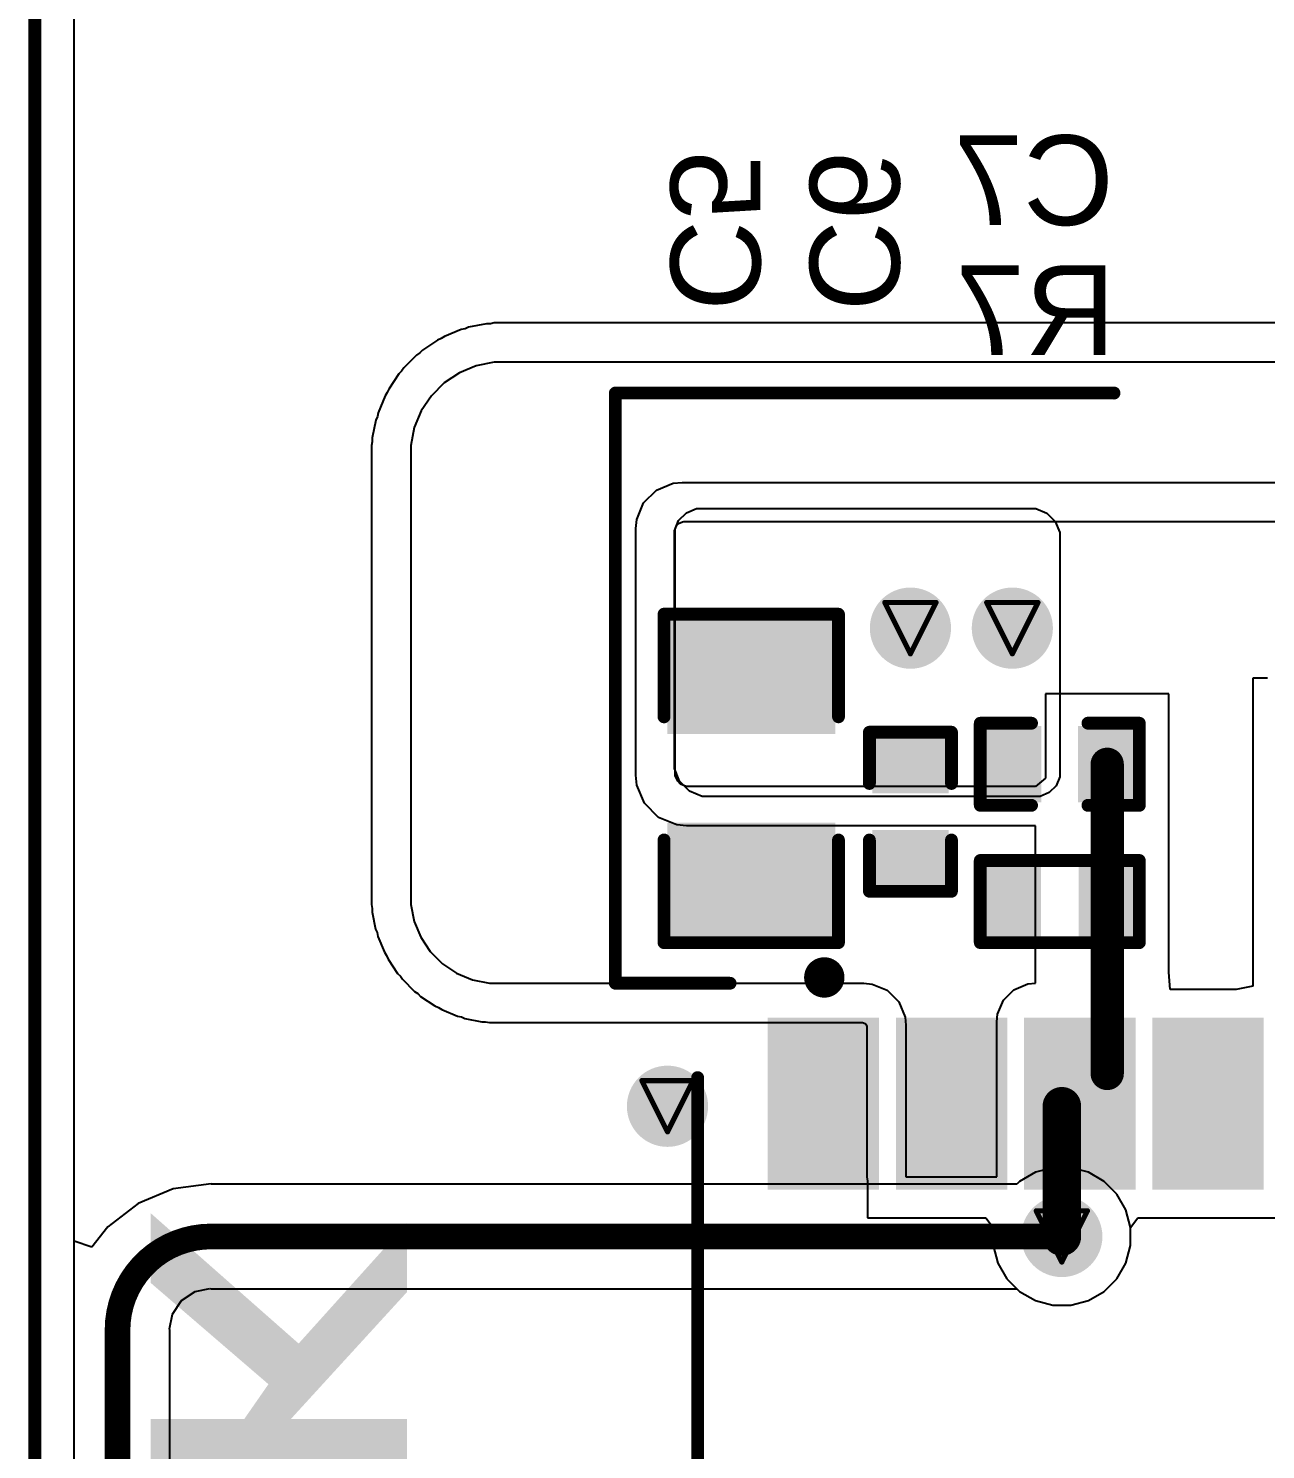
# Model space of a CAD drawing. Header units: inches. Extents: x -7 to 348, y -14 to 159.
# Drawn here: x -6.9 to 5.35, y 62.27 to 76.33 of the extents above; entities that cross this region are included whole.
import ezdxf

# ---------------------------------------------------------------- set-up
doc = ezdxf.new("R2010")
doc.units = ezdxf.units.IN
for name, color, linetype in [('Board Outline', 216, 'Continuous'), ('Bottom Layer', 5, 'Continuous'), ('Bottom Overlay', 54, 'Continuous'), ('Bottom Paste', 16, 'Continuous'), ('Bottom Solder', 6, 'Continuous'), ('Drill Drawing', 1, 'Continuous'), ('Top Layer', 1, 'Continuous'), ('Via Holes', 16, 'Continuous')]:
    doc.layers.add(name, color=color, linetype=linetype)
doc.styles.add('Arial', font='', dxfattribs={"height": 0.2})
doc.styles.add('Arial Black_Bold', font='', dxfattribs={"height": 0.2})
doc.styles.get('Arial').set_extended_font_data('Arial')
doc.styles.get('Arial Black_Bold').set_extended_font_data('Arial Black', bold=True)

msp = doc.modelspace()

# ---------------------------------------------------------------- hatches: boundary and pattern name
at = {"layer": 'Bottom Layer'}
h = msp.add_hatch(color=5, dxfattribs=at)
edge = h.paths.add_edge_path()
edge.add_arc((1.832, 70.397), 0.3, 0, 360)
h = msp.add_hatch(color=5, dxfattribs=at)
edge = h.paths.add_edge_path()
edge.add_arc((2.841, 70.397), 0.3, 0, 360)
for points in [[(1.018, 70.434), (1.018, 69.418), (-0.506, 69.418), (-0.506, 70.434)], [(3.069, 69.367), (3.069, 68.732), (2.612, 68.732), (2.612, 69.367)], [(4.009, 69.367), (4.009, 68.732), (3.552, 68.732), (3.552, 69.367)], [(2.149, 68.821), (1.514, 68.821), (1.514, 69.278), (2.149, 69.278)], [(1.018, 68.402), (1.018, 67.386), (-0.506, 67.386), (-0.506, 68.402)], [(2.149, 67.881), (1.514, 67.881), (1.514, 68.338), (2.149, 68.338)], [(2.612, 67.373), (2.612, 68.008), (3.069, 68.008), (3.069, 67.373)], [(3.552, 67.373), (3.552, 68.008), (4.009, 68.008), (4.009, 67.373)], [(1.419, 66.439), (1.419, 64.939), (0.519, 64.939), (0.519, 66.439)], [(2.689, 66.439), (2.689, 64.939), (1.789, 64.939), (1.789, 66.439)], [(3.959, 66.439), (3.959, 64.939), (3.059, 64.939), (3.059, 66.439)], [(5.229, 66.439), (5.229, 64.939), (4.329, 64.939), (4.329, 66.439)]]:
    msp.add_hatch(color=5, dxfattribs=at).paths.add_polyline_path(points)
h = msp.add_hatch(color=5, dxfattribs=at)
edge = h.paths.add_edge_path()
edge.add_arc((-0.574, 65.664), 0.3, 0, 360)
h = msp.add_hatch(color=5, dxfattribs=at)
edge = h.paths.add_edge_path()
edge.add_arc((3.331, 64.375), 0.3, 0, 360)
at = {"layer": 'Bottom Paste'}
for points in [[(1.018, 70.434), (1.018, 69.418), (-0.506, 69.418), (-0.506, 70.434)], [(3.069, 69.367), (3.069, 68.732), (2.612, 68.732), (2.612, 69.367)], [(4.009, 69.367), (4.009, 68.732), (3.552, 68.732), (3.552, 69.367)], [(2.149, 68.821), (1.514, 68.821), (1.514, 69.278), (2.149, 69.278)], [(1.018, 68.402), (1.018, 67.386), (-0.506, 67.386), (-0.506, 68.402)], [(2.149, 67.881), (1.514, 67.881), (1.514, 68.338), (2.149, 68.338)], [(2.612, 67.373), (2.612, 68.008), (3.069, 68.008), (3.069, 67.373)], [(3.552, 67.373), (3.552, 68.008), (4.009, 68.008), (4.009, 67.373)], [(1.419, 66.439), (1.419, 64.939), (0.519, 64.939), (0.519, 66.439)], [(2.689, 66.439), (2.689, 64.939), (1.789, 64.939), (1.789, 66.439)], [(3.959, 66.439), (3.959, 64.939), (3.059, 64.939), (3.059, 66.439)], [(5.229, 66.439), (5.229, 64.939), (4.329, 64.939), (4.329, 66.439)]]:
    msp.add_hatch(color=16, dxfattribs=at).paths.add_polyline_path(points)
at = {"layer": 'Bottom Solder'}
h = msp.add_hatch(color=6, dxfattribs=at)
edge = h.paths.add_edge_path()
edge.add_arc((1.832, 70.397), 0.402, 0, 360)
h = msp.add_hatch(color=6, dxfattribs=at)
edge = h.paths.add_edge_path()
edge.add_arc((2.841, 70.397), 0.402, 0, 360)
for points in [[(1.088, 70.504), (1.088, 69.348), (-0.576, 69.348), (-0.576, 70.504)], [(3.129, 69.427), (3.129, 68.672), (2.552, 68.672), (2.552, 69.427)], [(4.069, 69.427), (4.069, 68.672), (3.492, 68.672), (3.492, 69.427)], [(2.209, 68.761), (1.454, 68.761), (1.454, 69.338), (2.209, 69.338)], [(1.088, 68.472), (1.088, 67.316), (-0.576, 67.316), (-0.576, 68.472)], [(2.209, 67.821), (1.454, 67.821), (1.454, 68.398), (2.209, 68.398)], [(2.557, 67.318), (2.557, 68.063), (3.124, 68.063), (3.124, 67.318)], [(3.497, 67.318), (3.497, 68.063), (4.064, 68.063), (4.064, 67.318)], [(1.521, 66.541), (1.521, 64.838), (0.418, 64.838), (0.418, 66.541)], [(2.791, 66.541), (2.791, 64.838), (1.688, 64.838), (1.688, 66.541)], [(4.061, 66.541), (4.061, 64.838), (2.958, 64.838), (2.958, 66.541)], [(5.331, 66.541), (5.331, 64.838), (4.228, 64.838), (4.228, 66.541)]]:
    msp.add_hatch(color=6, dxfattribs=at).paths.add_polyline_path(points)
h = msp.add_hatch(color=6, dxfattribs=at)
edge = h.paths.add_edge_path()
edge.add_arc((-0.574, 65.664), 0.402, 0, 360)
h = msp.add_hatch(color=6, dxfattribs=at)
edge = h.paths.add_edge_path()
edge.add_arc((3.331, 64.375), 0.402, 0, 360)
at = {"layer": 'Top Layer'}
h = msp.add_hatch(color=1, dxfattribs=at)
edge = h.paths.add_edge_path()
edge.add_arc((1.832, 70.397), 0.3, 0, 360)
h = msp.add_hatch(color=1, dxfattribs=at)
edge = h.paths.add_edge_path()
edge.add_arc((2.841, 70.397), 0.3, 0, 360)
h = msp.add_hatch(color=1, dxfattribs=at)
edge = h.paths.add_edge_path()
edge.add_arc((-0.574, 65.664), 0.3, 0, 360)
h = msp.add_hatch(color=1, dxfattribs=at)
edge = h.paths.add_edge_path()
edge.add_arc((3.331, 64.375), 0.3, 0, 360)
at = {"layer": 'Via Holes'}
h = msp.add_hatch(color=7, dxfattribs=at)
edge = h.paths.add_edge_path()
edge.add_arc((1.832, 70.397), 0.15, 0, 360)
h = msp.add_hatch(color=7, dxfattribs=at)
edge = h.paths.add_edge_path()
edge.add_arc((2.841, 70.397), 0.15, 0, 360)
h = msp.add_hatch(color=7, dxfattribs=at)
edge = h.paths.add_edge_path()
edge.add_arc((-0.574, 65.664), 0.15, 0, 360)
h = msp.add_hatch(color=7, dxfattribs=at)
edge = h.paths.add_edge_path()
edge.add_arc((3.331, 64.375), 0.15, 0, 360)

# ---------------------------------------------------------------- linework, layer by layer
at = {"layer": 'Board Outline', "const_width": 0.127}
msp.add_lwpolyline([(-6.839, -1.45), (-6.839, 82.4)], dxfattribs=at)
msp.add_lwpolyline([(-6.839, -1.45), (-6.839, 82.4)], dxfattribs=at)
msp.add_lwpolyline([(-6.839, -1.45), (-6.839, 82.4)], dxfattribs=at)
msp.add_lwpolyline([(-6.839, -1.45), (-6.839, 82.4)], dxfattribs=at)
at = {"layer": 'Bottom Layer'}
for p, q in [((-6.451, 36.659), (-6.451, 82.4)), ((-2.616, 73.354), (-2.783, 73.285)), ((-2.579, 73.361), (-2.616, 73.354)), ((-2.543, 73.376), (-2.579, 73.361)), ((-2.367, 73.411), (-2.543, 73.376)), ((-2.328, 73.411), (-2.367, 73.411)), ((-2.291, 73.418), (-2.328, 73.411)), ((-2.201, 73.418), (-2.291, 73.418)), ((10.331, 73.418), (-2.201, 73.418)), ((-2.85, 73.249), (-3, 73.149)), ((-2.815, 73.263), (-2.85, 73.249)), ((-2.783, 73.285), (-2.815, 73.263)), ((-3.059, 73.1), (-3.186, 72.973)), ((-3.027, 73.122), (-3.059, 73.1)), ((-3, 73.149), (-3.027, 73.122)), ((-2.291, 73.03), (-2.468, 72.995)), ((-2.201, 73.03), (-2.291, 73.03)), ((43.365, 73.03), (-2.201, 73.03)), ((-3.235, 72.914), (-3.335, 72.764)), ((-3.208, 72.941), (-3.235, 72.914)), ((-3.186, 72.973), (-3.208, 72.941)), ((-2.634, 72.926), (-2.784, 72.826)), ((-2.468, 72.995), (-2.634, 72.926)), ((-3.335, 72.764), (-3.35, 72.729)), ((-2.784, 72.826), (-2.912, 72.698)), ((-3.371, 72.697), (-3.44, 72.53)), ((-3.35, 72.729), (-3.371, 72.697)), ((-2.912, 72.698), (-3.012, 72.548)), ((-3.462, 72.457), (-3.497, 72.28)), ((-3.447, 72.493), (-3.462, 72.457)), ((-3.44, 72.53), (-3.447, 72.493)), ((-3.012, 72.548), (-3.081, 72.382)), ((-3.081, 72.382), (-3.116, 72.205)), ((-3.497, 72.242), (-3.504, 72.205)), ((-3.504, 72.205), (-3.504, 72.114)), ((-3.497, 72.28), (-3.497, 72.242)), ((-3.116, 72.205), (-3.116, 72.115)), ((-3.504, 72.114), (-3.504, 67.746)), ((-3.116, 72.115), (-3.116, 72.115)), ((-3.116, 72.115), (-3.116, 67.746)), ((-0.81, 71.637), (-0.684, 71.763)), ((-0.684, 71.763), (-0.519, 71.831)), ((-0.519, 71.831), (-0.43, 71.84)), ((-0.43, 71.84), (-0.43, 71.84)), ((-0.43, 71.84), (1.292, 71.84)), ((1.292, 71.84), (6.873, 71.84)), ((-0.878, 71.472), (-0.81, 71.637)), ((-0.887, 71.383), (-0.878, 71.472)), ((-0.464, 71.462), (-0.387, 71.539)), ((-0.387, 71.539), (-0.286, 71.581)), ((-0.286, 71.581), (-0.232, 71.581)), ((-0.232, 71.581), (-0.232, 71.581)), ((-0.232, 71.581), (3.014, 71.581)), ((3.014, 71.581), (3.073, 71.581)), ((3.073, 71.581), (3.182, 71.536)), ((3.182, 71.536), (3.266, 71.453)), ((-0.887, 70.21), (-0.887, 71.383)), ((-0.506, 71.361), (-0.464, 71.462)), ((-0.506, 71.307), (-0.506, 71.361)), ((-0.499, 71.364), (-0.497, 71.377)), ((-0.499, 70.21), (-0.499, 71.364)), ((-0.497, 71.377), (-0.481, 71.417)), ((-0.481, 71.417), (-0.464, 71.434)), ((-0.464, 71.434), (-0.424, 71.45)), ((-0.424, 71.45), (-0.411, 71.452)), ((-0.411, 71.452), (1.292, 71.452)), ((1.292, 71.452), (6.485, 71.452)), ((3.266, 71.453), (3.311, 71.344)), ((3.311, 71.344), (3.311, 71.285)), ((-0.506, 69.076), (-0.506, 71.307)), ((3.311, 71.285), (3.311, 71.285)), ((3.311, 71.285), (3.311, 68.973)), ((-0.887, 68.942), (-0.887, 70.21)), ((-0.499, 68.961), (-0.499, 70.21)), ((5.367, 69.901), (5.223, 69.901)), ((5.223, 69.901), (5.223, 68.377)), ((4.39, 69.748), (3.171, 69.748)), ((3.171, 69.748), (3.171, 68.912)), ((4.39, 68.351), (4.39, 69.748)), ((-0.506, 69.008), (-0.506, 69.076)), ((-0.506, 69.076), (-0.506, 69.076)), ((-0.878, 68.844), (-0.887, 68.942)), ((-0.887, 68.942), (-0.887, 68.942)), ((-0.454, 68.881), (-0.506, 69.008)), ((-0.497, 68.939), (-0.499, 68.961)), ((-0.473, 68.883), (-0.497, 68.939)), ((3.311, 68.973), (3.311, 68.925)), ((-0.803, 68.663), (-0.878, 68.844)), ((-0.444, 68.854), (-0.473, 68.883)), ((-0.357, 68.784), (-0.454, 68.881)), ((-0.388, 68.83), (-0.444, 68.854)), ((-0.366, 68.828), (-0.388, 68.83)), ((3.069, 68.828), (-0.366, 68.828)), ((3.171, 68.912), (3.069, 68.828)), ((3.274, 68.837), (3.206, 68.769)), ((3.311, 68.925), (3.274, 68.837)), ((-0.664, 68.524), (-0.803, 68.663)), ((-0.23, 68.732), (-0.357, 68.784)), ((-0.162, 68.732), (-0.23, 68.732)), ((3.069, 68.732), (-0.162, 68.732)), ((3.069, 68.732), (3.069, 68.732)), ((3.117, 68.732), (3.069, 68.732)), ((3.206, 68.769), (3.117, 68.732)), ((-0.483, 68.449), (-0.664, 68.524)), ((-0.385, 68.44), (-0.483, 68.449)), ((3.069, 68.44), (-0.385, 68.44)), ((3.069, 68.351), (3.069, 68.44)), ((5.223, 68.377), (5.223, 66.853)), ((3.069, 66.882), (3.069, 68.351)), ((4.39, 66.992), (4.39, 68.351)), ((-3.504, 67.746), (-3.504, 67.661)), ((-3.116, 67.746), (-3.116, 67.661)), ((-3.504, 67.661), (-3.497, 67.623)), ((-3.497, 67.623), (-3.497, 67.585)), ((-3.497, 67.585), (-3.464, 67.418)), ((-3.116, 67.661), (-3.083, 67.494)), ((-3.464, 67.418), (-3.449, 67.383)), ((-3.083, 67.494), (-3.018, 67.337)), ((-3.449, 67.383), (-3.442, 67.345)), ((-3.442, 67.345), (-3.377, 67.188)), ((-3.018, 67.337), (-2.923, 67.195)), ((-3.377, 67.188), (-3.355, 67.156)), ((-3.355, 67.156), (-3.341, 67.121)), ((-3.341, 67.121), (-3.246, 66.979)), ((-2.923, 67.195), (-2.803, 67.075)), ((-3.246, 66.979), (-3.219, 66.952)), ((-2.803, 67.075), (-2.662, 66.98)), ((-2.662, 66.98), (-2.504, 66.915)), ((4.405, 66.82), (4.39, 66.992)), ((4.39, 66.992), (4.39, 66.992)), ((-3.219, 66.952), (-3.198, 66.921)), ((-3.198, 66.921), (-3.078, 66.8)), ((-2.504, 66.915), (-2.338, 66.882)), ((-2.338, 66.882), (-2.252, 66.882)), ((-2.252, 66.882), (-2.252, 66.882)), ((-2.252, 66.882), (1.372, 66.882)), ((1.372, 66.882), (1.453, 66.874)), ((1.453, 66.874), (1.603, 66.812)), ((2.857, 66.818), (2.995, 66.875)), ((2.995, 66.875), (3.069, 66.882)), ((3.069, 66.882), (3.069, 66.882)), ((5.223, 66.853), (5.058, 66.82)), ((-3.078, 66.8), (-3.046, 66.779)), ((-3.046, 66.779), (-3.019, 66.752)), ((-3.019, 66.752), (-2.877, 66.657)), ((1.603, 66.812), (1.718, 66.697)), ((1.718, 66.697), (1.78, 66.547)), ((2.695, 66.575), (2.752, 66.713)), ((2.752, 66.713), (2.857, 66.818)), ((5.058, 66.82), (4.405, 66.82)), ((-2.877, 66.657), (-2.842, 66.643)), ((-2.842, 66.643), (-2.81, 66.622)), ((-2.81, 66.622), (-2.653, 66.556)), ((-2.653, 66.556), (-2.615, 66.549)), ((-2.615, 66.549), (-2.58, 66.534)), ((1.78, 66.547), (1.788, 66.466)), ((2.688, 66.501), (2.695, 66.575)), ((-2.58, 66.534), (-2.413, 66.501)), ((-2.413, 66.501), (-2.375, 66.501)), ((-2.375, 66.501), (-2.337, 66.494)), ((-2.337, 66.494), (-2.252, 66.494)), ((-2.252, 66.494), (1.353, 66.494)), ((1.353, 66.494), (1.358, 66.493)), ((1.358, 66.493), (1.383, 66.483)), ((1.383, 66.483), (1.389, 66.477)), ((1.389, 66.477), (1.399, 66.452)), ((1.399, 66.452), (1.4, 66.446)), ((1.4, 66.446), (1.4, 64.966)), ((1.788, 66.466), (1.788, 66.466)), ((1.788, 66.466), (1.788, 64.966)), ((2.688, 64.966), (2.688, 66.501)), ((1.4, 64.966), (1.408, 64.922)), ((1.408, 64.922), (1.408, 64.558)), ((1.788, 64.966), (2.688, 64.966)), ((1.408, 64.558), (2.578, 64.558)), ((2.578, 64.558), (2.65, 64.465)), ((2.65, 64.465), (2.65, 64.285)), ((4.012, 64.465), (4.084, 64.558)), ((4.012, 64.285), (4.012, 64.465)), ((4.084, 64.558), (13.087, 64.558)), ((2.65, 64.285), (2.697, 64.112)), ((3.966, 64.112), (4.012, 64.285)), ((2.697, 64.112), (2.786, 63.957)), ((3.876, 63.957), (3.966, 64.112)), ((2.786, 63.957), (2.913, 63.83)), ((3.75, 63.83), (3.876, 63.957)), ((2.913, 63.83), (3.069, 63.74)), ((3.069, 63.74), (3.242, 63.694)), ((3.421, 63.694), (3.594, 63.74)), ((3.594, 63.74), (3.75, 63.83)), ((3.242, 63.694), (3.421, 63.694))]:
    msp.add_line(p, q, dxfattribs=at)
for points, const_width in [([(3.781, 67.691), (3.781, 69.049)], 0.33), ([(3.781, 65.989), (3.781, 67.691)], 0.33), ([(3.331, 64.375), (3.331, 65.664)], 0.381)]:
    msp.add_lwpolyline(points, dxfattribs=dict(at, const_width=const_width))
for points, const_width in [([(3.698, 69.049, 1), (3.863, 69.049, 1)], 0.165), ([(3.698, 67.691, 1), (3.863, 67.691, 1)], 0.165), ([(3.698, 67.691, 1), (3.863, 67.691, 1)], 0.165), ([(3.698, 65.989, 1), (3.863, 65.989, 1)], 0.165), ([(3.236, 65.664, 1), (3.427, 65.664, 1)], 0.191), ([(3.236, 64.375, 1), (3.427, 64.375, 1)], 0.191)]:
    msp.add_lwpolyline(points, format="xyb", close=True, dxfattribs=dict(at, const_width=const_width))
at = {"layer": 'Bottom Overlay'}
for points, const_width in [([(-1.09, 72.724), (3.848, 72.724)], 0.127), ([(-1.09, 66.882), (-1.09, 72.724)], 0.127), ([(-0.608, 70.535), (1.119, 70.535)], 0.127), ([(-0.608, 70.535), (-0.608, 69.519)], 0.127), ([(1.119, 70.535), (1.119, 69.519)], 0.127), ([(2.523, 69.456), (3.031, 69.456)], 0.127), ([(2.523, 68.643), (2.523, 69.456)], 0.127), ([(3.59, 69.456), (4.098, 69.456)], 0.127), ([(4.098, 69.456), (4.098, 68.643)], 0.127), ([(1.426, 69.367), (1.426, 68.859)], 0.127), ([(1.426, 69.367), (2.238, 69.367)], 0.127), ([(2.238, 68.859), (2.238, 69.367)], 0.127), ([(2.523, 68.643), (3.031, 68.643)], 0.127), ([(3.59, 68.643), (4.098, 68.643)], 0.127), ([(-0.608, 68.3), (-0.608, 67.284)], 0.127), ([(1.119, 68.3), (1.119, 67.284)], 0.127), ([(1.426, 68.3), (1.426, 67.792)], 0.127), ([(2.238, 68.3), (2.238, 67.792)], 0.127), ([(2.523, 67.284), (2.523, 68.097)], 0.127), ([(2.523, 68.097), (4.098, 68.097)], 0.127), ([(4.098, 67.284), (4.098, 68.097)], 0.127), ([(1.426, 67.792), (2.238, 67.792)], 0.127), ([(-0.608, 67.284), (1.119, 67.284)], 0.127), ([(2.523, 67.284), (4.098, 67.284)], 0.127), ([(2.498, 67.259), (4.124, 67.259)], 0.00323), ([(-1.09, 66.882), (0.046, 66.882)], 0.127), ([(-0.275, 47.948), (-0.275, 65.948)], 0.127)]:
    msp.add_lwpolyline(points, dxfattribs=dict(at, const_width=const_width))
for points, const_width in [([(-1.122, 72.724, 1), (-1.058, 72.724, 1)], 0.0635), ([(-1.122, 72.724, 1), (-1.058, 72.724, 1)], 0.0635), ([(3.816, 72.724, 1), (3.88, 72.724, 1)], 0.0635), ([(-0.64, 70.535, 1), (-0.576, 70.535, 1)], 0.0635), ([(-0.64, 70.535, 1), (-0.576, 70.535, 1)], 0.0635), ([(1.088, 70.535, 1), (1.151, 70.535, 1)], 0.0635), ([(1.088, 70.535, 1), (1.151, 70.535, 1)], 0.0635), ([(-0.64, 69.519, 1), (-0.576, 69.519, 1)], 0.0635), ([(1.088, 69.519, 1), (1.151, 69.519, 1)], 0.0635), ([(2.492, 69.456, 1), (2.555, 69.456, 1)], 0.0635), ([(2.492, 69.456, 1), (2.555, 69.456, 1)], 0.0635), ([(3, 69.456, 1), (3.063, 69.456, 1)], 0.0635), ([(3.558, 69.456, 1), (3.622, 69.456, 1)], 0.0635), ([(4.066, 69.456, 1), (4.13, 69.456, 1)], 0.0635), ([(4.066, 69.456, 1), (4.13, 69.456, 1)], 0.0635), ([(1.394, 69.367, 1), (1.457, 69.367, 1)], 0.0635), ([(1.394, 69.367, 1), (1.457, 69.367, 1)], 0.0635), ([(2.207, 69.367, 1), (2.27, 69.367, 1)], 0.0635), ([(2.207, 69.367, 1), (2.27, 69.367, 1)], 0.0635), ([(1.394, 68.859, 1), (1.457, 68.859, 1)], 0.0635), ([(2.207, 68.859, 1), (2.27, 68.859, 1)], 0.0635), ([(2.492, 68.643, 1), (2.555, 68.643, 1)], 0.0635), ([(2.492, 68.643, 1), (2.555, 68.643, 1)], 0.0635), ([(3, 68.643, 1), (3.063, 68.643, 1)], 0.0635), ([(3.558, 68.643, 1), (3.622, 68.643, 1)], 0.0635), ([(4.066, 68.643, 1), (4.13, 68.643, 1)], 0.0635), ([(4.066, 68.643, 1), (4.13, 68.643, 1)], 0.0635), ([(-0.64, 68.3, 1), (-0.576, 68.3, 1)], 0.0635), ([(1.088, 68.3, 1), (1.151, 68.3, 1)], 0.0635), ([(1.394, 68.3, 1), (1.457, 68.3, 1)], 0.0635), ([(2.207, 68.3, 1), (2.27, 68.3, 1)], 0.0635), ([(2.492, 68.097, 1), (2.555, 68.097, 1)], 0.0635), ([(2.492, 68.097, 1), (2.555, 68.097, 1)], 0.0635), ([(4.066, 68.097, 1), (4.13, 68.097, 1)], 0.0635), ([(4.066, 68.097, 1), (4.13, 68.097, 1)], 0.0635), ([(1.394, 67.792, 1), (1.457, 67.792, 1)], 0.0635), ([(1.394, 67.792, 1), (1.457, 67.792, 1)], 0.0635), ([(2.207, 67.792, 1), (2.27, 67.792, 1)], 0.0635), ([(2.207, 67.792, 1), (2.27, 67.792, 1)], 0.0635), ([(-0.64, 67.284, 1), (-0.576, 67.284, 1)], 0.0635), ([(-0.64, 67.284, 1), (-0.576, 67.284, 1)], 0.0635), ([(1.088, 67.284, 1), (1.151, 67.284, 1)], 0.0635), ([(1.088, 67.284, 1), (1.151, 67.284, 1)], 0.0635), ([(2.492, 67.284, 1), (2.555, 67.284, 1)], 0.0635), ([(2.492, 67.284, 1), (2.555, 67.284, 1)], 0.0635), ([(2.497, 67.259, 1), (2.499, 67.259, 1)], 0.00161), ([(4.066, 67.284, 1), (4.13, 67.284, 1)], 0.0635), ([(4.066, 67.284, 1), (4.13, 67.284, 1)], 0.0635), ([(4.123, 67.259, 1), (4.124, 67.259, 1)], 0.00161), ([(1.079, 66.939, 1), (0.879, 66.939, 1)], 0.2), ([(0.829, 66.939, 1), (0.929, 66.939, 1)], 0.1), ([(1.029, 66.939, 1), (1.129, 66.939, 1)], 0.1), ([(-1.122, 66.882, 1), (-1.058, 66.882, 1)], 0.0635), ([(-1.122, 66.882, 1), (-1.058, 66.882, 1)], 0.0635), ([(0.015, 66.882, 1), (0.078, 66.882, 1)], 0.0635), ([(-0.307, 65.948, 1), (-0.244, 65.948, 1)], 0.0635)]:
    msp.add_lwpolyline(points, format="xyb", close=True, dxfattribs=dict(at, const_width=const_width))
at = {"layer": 'Drill Drawing', "const_width": 0.0508}
for points in [[(1.578, 70.651), (2.086, 70.651)], [(1.578, 70.651), (1.832, 70.143)], [(1.832, 70.143), (2.086, 70.651)], [(2.587, 70.651), (3.095, 70.651)], [(2.587, 70.651), (2.841, 70.143)], [(2.841, 70.143), (3.095, 70.651)], [(-0.828, 65.918), (-0.32, 65.918)], [(-0.828, 65.918), (-0.574, 65.41)], [(-0.574, 65.41), (-0.32, 65.918)], [(3.077, 64.629), (3.585, 64.629)], [(3.077, 64.629), (3.331, 64.121)], [(3.331, 64.121), (3.585, 64.629)]]:
    msp.add_lwpolyline(points, dxfattribs=at)
at = {"layer": 'Drill Drawing', "const_width": 0.0254}
for points in [[(1.565, 70.651, 1), (1.591, 70.651, 1)], [(1.565, 70.651, 1), (1.591, 70.651, 1)], [(2.073, 70.651, 1), (2.099, 70.651, 1)], [(2.073, 70.651, 1), (2.099, 70.651, 1)], [(2.574, 70.651, 1), (2.6, 70.651, 1)], [(2.574, 70.651, 1), (2.6, 70.651, 1)], [(3.082, 70.651, 1), (3.108, 70.651, 1)], [(3.082, 70.651, 1), (3.108, 70.651, 1)], [(1.819, 70.143, 1), (1.845, 70.143, 1)], [(1.819, 70.143, 1), (1.845, 70.143, 1)], [(2.828, 70.143, 1), (2.854, 70.143, 1)], [(2.828, 70.143, 1), (2.854, 70.143, 1)], [(-0.84, 65.918, 1), (-0.815, 65.918, 1)], [(-0.84, 65.918, 1), (-0.815, 65.918, 1)], [(-0.332, 65.918, 1), (-0.307, 65.918, 1)], [(-0.332, 65.918, 1), (-0.307, 65.918, 1)], [(-0.586, 65.41, 1), (-0.561, 65.41, 1)], [(-0.586, 65.41, 1), (-0.561, 65.41, 1)], [(3.065, 64.629, 1), (3.09, 64.629, 1)], [(3.065, 64.629, 1), (3.09, 64.629, 1)], [(3.573, 64.629, 1), (3.598, 64.629, 1)], [(3.573, 64.629, 1), (3.598, 64.629, 1)], [(3.319, 64.121, 1), (3.344, 64.121, 1)], [(3.319, 64.121, 1), (3.344, 64.121, 1)]]:
    msp.add_lwpolyline(points, format="xyb", close=True, dxfattribs=at)
at = {"layer": 'Top Layer'}
for p, q in [((-6.451, 64.329), (-6.451, 82.4)), ((3.069, 65.01), (2.913, 64.92)), ((3.242, 65.056), (3.069, 65.01)), ((3.421, 65.056), (3.242, 65.056)), ((3.594, 65.01), (3.421, 65.056)), ((3.75, 64.92), (3.594, 65.01)), ((-5.094, 64.895), (-5.468, 64.846)), ((-5.094, 64.893), (-5.094, 64.895)), ((2.886, 64.893), (-5.094, 64.893)), ((2.913, 64.92), (2.886, 64.893)), ((3.876, 64.793), (3.75, 64.92)), ((-5.468, 64.846), (-5.817, 64.702)), ((3.966, 64.638), (3.876, 64.793)), ((-5.817, 64.702), (-6.117, 64.472)), ((4.012, 64.465), (3.966, 64.638)), ((-6.117, 64.472), (-6.273, 64.268)), ((4.012, 64.285), (4.012, 64.465)), ((-6.273, 64.268), (-6.451, 64.329)), ((3.966, 64.112), (4.012, 64.285)), ((3.876, 63.957), (3.966, 64.112)), ((3.75, 63.83), (3.876, 63.957)), ((-5.476, 63.607), (-5.386, 63.741)), ((-5.386, 63.741), (-5.252, 63.831)), ((-5.252, 63.831), (-5.107, 63.86)), ((-5.107, 63.86), (-5.094, 63.857)), ((-5.094, 63.857), (2.886, 63.857)), ((2.886, 63.857), (2.913, 63.83)), ((2.913, 63.83), (3.069, 63.74)), ((3.069, 63.74), (3.242, 63.694)), ((3.421, 63.694), (3.594, 63.74)), ((3.594, 63.74), (3.75, 63.83)), ((-5.504, 63.462), (-5.476, 63.607)), ((3.242, 63.694), (3.421, 63.694)), ((-5.502, 63.449), (-5.504, 63.462)), ((-5.502, 52.142), (-5.502, 63.449))]:
    msp.add_line(p, q, dxfattribs=at)
at = {"layer": 'Top Layer', "const_width": 0.254}
msp.add_lwpolyline([(-6.02, 63.449, -0.414214), (-5.094, 64.375)], format="xyb", dxfattribs=at)
for points in [[(-5.094, 64.375), (3.331, 64.375)], [(-6.02, 35.916), (-6.02, 63.449)]]:
    msp.add_lwpolyline(points, dxfattribs=at)
at = {"layer": 'Top Layer', "const_width": 0.127}
for points in [[(-5.157, 64.375, 1), (-5.03, 64.375, 1)], [(-5.157, 64.375, 1), (-5.03, 64.375, 1)], [(3.268, 64.375, 1), (3.395, 64.375, 1)], [(-6.083, 63.449, 1), (-5.956, 63.449, 1)], [(-6.083, 63.449, 1), (-5.956, 63.449, 1)]]:
    msp.add_lwpolyline(points, format="xyb", close=True, dxfattribs=at)

# ---------------------------------------------------------------- texts
at = {"layer": 'Bottom Overlay', "style": 'Arial', "text_generation_flag": 2}
for s, p in [('C7', (3.848, 74.387)), ('R7', (3.864, 73.1))]:
    msp.add_text(s, height=0.889, dxfattribs=at).set_placement(p)
at = {"layer": 'Bottom Overlay', "text_generation_flag": 2}
for s, height, style, p in [('C5', 0.889, 'Arial', (-0.544, 73.537)), ('C6', 0.889, 'Arial', (0.835, 73.533)), ('VOLTLINK', 2.54, 'Arial Black_Bold', (-5.692, 44.34))]:
    msp.add_text(s, height=height, rotation=270, dxfattribs=dict(at, style=style)).set_placement(p)

doc.saveas('drawing.dxf')
